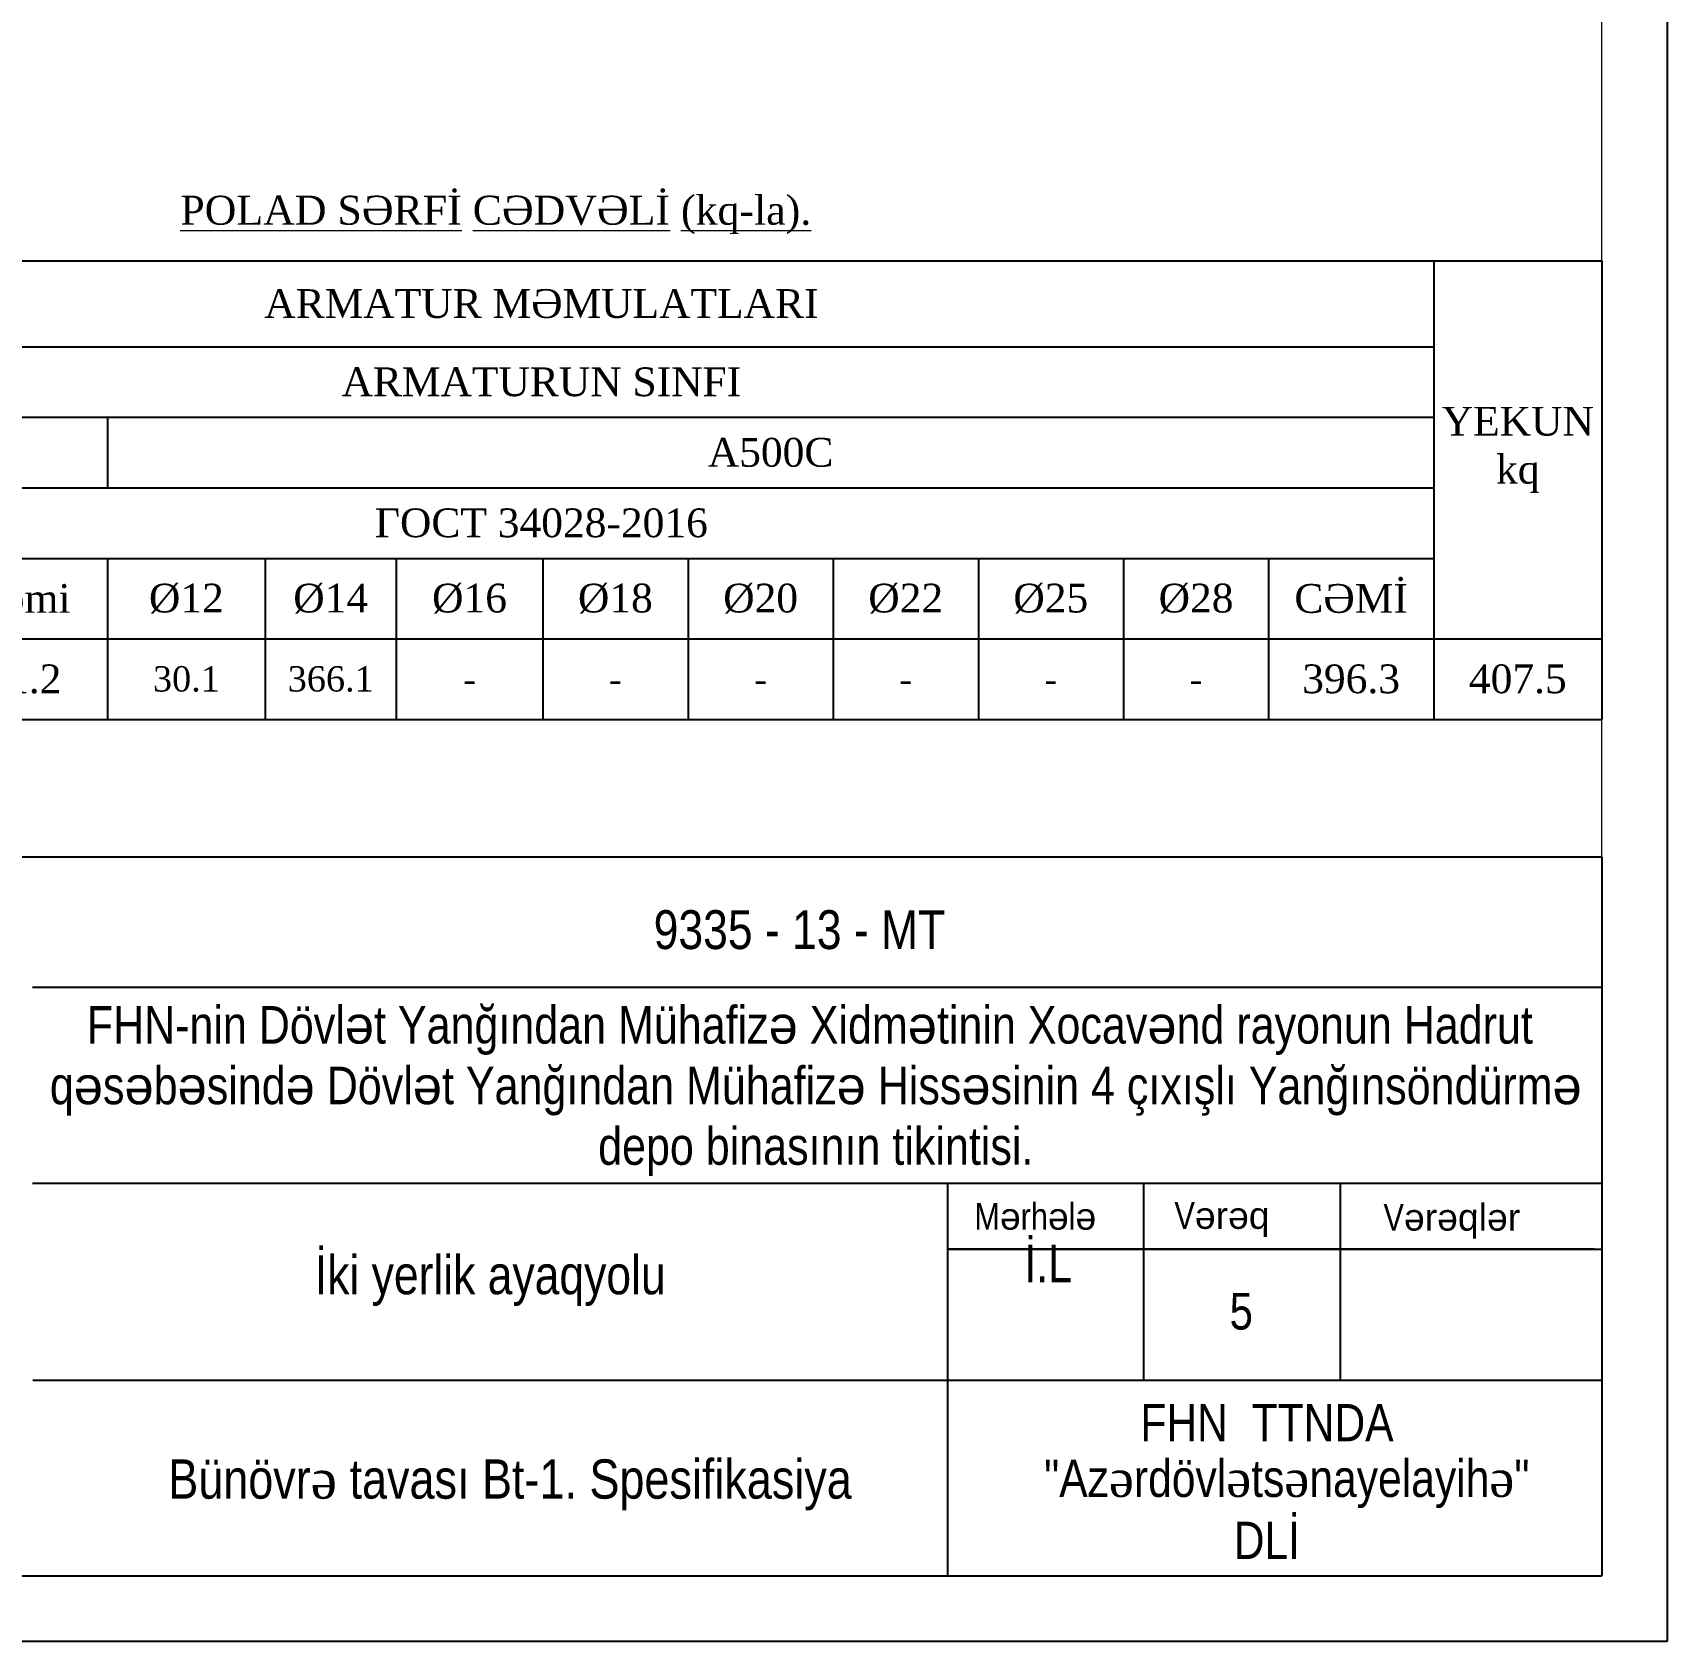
# Model space of a CAD drawing. Header units: millimetres. Extents: x 806395 to 2097197, y -233789 to 193681.
# Drawn here: x 2084703 to 2097197, y -113393 to -101098 of the extents above; entities that cross this region are included whole.
import ezdxf

# ---------------------------------------------------------------- set-up
doc = ezdxf.new("R2010")
doc.units = ezdxf.units.MM
doc.linetypes.add('0', pattern=[0])
for name, color, linetype, lineweight in [('0_Ном._пера__7', 7, 'Continuous', 60), ('KON cedvel', 7, '0', 15), ('перегородка', 130, 'Continuous', 5), ('перегородка_Ном._пера__1', 7, 'Continuous', 15)]:
    doc.layers.add(name, color=color, linetype=linetype, lineweight=lineweight)
doc.styles.get("Standard").update_dxf_attribs({"font": 'times.ttf'})
doc.styles.add('style6', font='ARIALN.TTF', dxfattribs={"height": 300})
doc.styles.add('Times New  Roman', font='times.ttf')
doc.styles.add('Times New Roman', font='times.ttf')

# ---------------------------------------------------------------- blocks, each defined once
blk = doc.blocks.new('*T145')
at = {"layer": 'KON cedvel', "color": 0, "linetype": 'ByBlock', "lineweight": -2, "transparency": 16777216}
for p, q in [((0, 0), (18499, 0)), ((0, 0), (0, -3505)), ((3573, 0), (3573, -3505)), ((17213, 0), (17213, -3505)), ((18499, 0), (18499, -3505)), ((3573, -656), (17213, -656)), ((3573, -1196), (17213, -1196)), ((7077, -1196), (7077, -1735)), ((3573, -1735), (17213, -1735)), ((3573, -2274), (17213, -2274)), ((4682, -2274), (4682, -3505)), ((5791, -2274), (5791, -3505)), ((7077, -2274), (7077, -3505)), ((8283, -2274), (8283, -3505)), ((9284, -2274), (9284, -3505)), ((10405, -2274), (10405, -3505)), ((11514, -2274), (11514, -3505)), ((12623, -2274), (12623, -3505)), ((13733, -2274), (13733, -3505)), ((14842, -2274), (14842, -3505)), ((15951, -2274), (15951, -3505)), ((0, -2889), (18499, -2889)), ((0, -3505), (18499, -3505))]:
    blk.add_line(p, q, dxfattribs=at)
at = {"layer": 'KON cedvel', "color": 0, "lineweight": 15, "transparency": 16777216, "attachment_point": 5, "style": 'Times New  Roman'}
for s, insert, char_height, width in [('ARMATUR MƏMULATLARI', (10393, -328), 219.94, 13631.99), ('ARMATURUN SINFI', (10393, -926), 219.94, 13631.99), ('YEKUN                  kq', (17856, -1445), 219.94, 1276.5), ('ELEMENTIN   MARKASI', (1786, -1445), 219.94, 3563.89), ('{\\fTimes New Roman|b0|i0|c238|p18;A-l ( A-240 )}', (5325, -1465), 219.94, 3495.18), ('{\\fTimes New Roman|b0|i0|c238|p18;A}500C', (12145, -1465), 219.94, 10128.01), ('ГОСТ {\\fTimes New Roman|b0|i0|c238|p18;34028}-20{\\fTimes New Roman|b0|i0|c238|p18;1}6', (10393, -2004), 219.94, 13631.99), ('{\\fTimes New Roman|b0|i0|c238|p18;%%C}8', (4127, -2582), 219.94, 1100.54), ('{\\fTimes New Roman|b0|i0|c238|p18;%%C}10', (5237, -2582), 219.94, 1100.54), ('{\\fTimes New Roman|b0|i0|c238|p18;Cəmi}', (6434, -2582), 219.94, 1276.5), ('{\\fTimes New Roman|b0|i0|c238|p18;%%C}1{\\fTimes New Roman|b0|i0|c238|p18;2}', (7680, -2582), 219.94, 1197.1), ('{\\fTimes New Roman|b0|i0|c238|p18;%%C}1{\\fTimes New Roman|b0|i0|c238|p18;4}', (8783, -2582), 219.94, 992.37), ('{\\fTimes New Roman|b0|i0|c238|p18;%%C16}', (9844, -2582), 219.94, 1112.16), ('{\\fTimes New Roman|b0|i0|c238|p18;%%C18}', (10959, -2582), 219.94, 1100.54), ('{\\fTimes New Roman|b0|i0|c238|p18;%%C20}', (12069, -2582), 219.94, 1100.54), ('{\\fTimes New Roman|b0|i0|c238|p18;%%C22}', (13178, -2582), 219.94, 1100.54), ('{\\fTimes New Roman|b0|i0|c238|p18;%%C25}', (14287, -2582), 219.94, 1100.54), ('{\\fTimes New Roman|b0|i0|c238|p18;%%C28}', (15397, -2582), 219.94, 1100.54), ('CƏ{\\fTimes New Roman|b0|i0|c238|p18;Mİ}', (16582, -2582), 219.94, 1253.27), ('{\\C1;11.2}', (5237, -3197), 219.9, 1102.45), ('{\\C1;11.2}', (6434, -3197), 219.9, 1278.4), ('{\\C1;30.1}', (7680, -3197), 193.5, 1197.1), ('{\\C1;366.1}', (8783, -3197), 193.55, 992.37), ('{\\C1;396.3}', (16582, -3197), 219.94, 1253.27), ('{\\C1;407.5}', (17856, -3197), 219.94, 1276.5), ('{\\fTimes New Roman|b0|i0|c238|p18;\\C1;-}', (4127, -3197), 193.55, 1100.54), ('{\\fTimes New Roman|b0|i0|c238|p18;\\C1;-}', (9844, -3197), 193.55, 1112.16), ('{\\fTimes New Roman|b0|i0|c238|p18;\\C1;-}', (10959, -3197), 193.55, 1100.54), ('{\\fTimes New Roman|b0|i0|c238|p18;\\C1;-}', (12069, -3197), 193.55, 1100.54), ('{\\fTimes New Roman|b0|i0|c238|p18;\\C1;-}', (13178, -3197), 193.55, 1100.54), ('{\\fTimes New Roman|b0|i0|c238|p18;\\C1;-}', (14287, -3197), 193.55, 1100.54), ('{\\fTimes New Roman|b0|i0|c238|p18;\\C1;-}', (15397, -3197), 193.55, 1100.54)]:
    blk.add_mtext(s, dxfattribs=dict(at, insert=insert, char_height=char_height, width=width))
at = {"layer": 'KON cedvel', "color": 0, "lineweight": 15, "transparency": 16777216, "insert": (1786, -3197), "char_height": 219.94, "width": 3563.89, "attachment_point": 5}
blk.add_mtext('{\\fTimes New Roman|b0|i1|c238|p18;\\C256;Bünəvrə tavası  Bt-1}', dxfattribs=at)
blk = doc.blocks.new('ntnntyht')
at = {"lineweight": 25}
blk.add_line((2003567, -20955), (2003567, -50629), dxfattribs=at)
at = {"lineweight": 5, "ltscale": 15}
for p, q in [((2003045, -50106), (2003045, -21477)), ((2003045, -44361), (2003045, -44361))]:
    blk.add_line(p, q, dxfattribs=at)
at = {"lineweight": 25, "ltscale": 15}
for p, q in [((1983715, -44361), (2003045, -44361)), ((2003045, -44361), (2003045, -50106)), ((1990507, -45402), (2003046, -45402)), ((1990507, -46969), (2003044, -46969)), ((1997821, -50106), (1997821, -46964)), ((1999383, -46975), (1999383, -48543)), ((2000954, -46972), (2000954, -48538)), ((2002983, -47496), (1997821, -47496)), ((1997821, -47496), (2003045, -47496)), ((1990511, -48542), (2003038, -48542))]:
    blk.add_line(p, q, dxfattribs=at)
at = {"color": 1, "lineweight": 25, "ltscale": 15}
blk.add_line((1963654, -50106), (2003045, -50106), dxfattribs=at)
at = {"color": 1, "lineweight": 25}
blk.add_line((2003567, -50629), (1961564, -50629), dxfattribs=at)
at = {"lineweight": 25, "attachment_point": 1}
for s, insert, char_height, width, style in [('M{\\fArial|b0|i0|c0|p34;ə}rh{\\fArial|b0|i0|c0|p34;ə}l{\\fArial|b0|i0|c0|p34;ə}', (1998032, -47127), 213.61, 6455.66, 'style6'), ('V{\\fArial|b0|i0|c0|p34;ə\\fArial|b0|i0|c238|p34;r\\fArial|b0|i0|c0|p34;ə\\fArial|b0|i0|c238|p34;q}', (1999630, -47120), 213.61, 6455.66, 'style6'), ('V{\\fArial|b0|i0|c0|p34;ə\\fArial|b0|i0|c238|p34;r\\fArial|b0|i0|c0|p34;ə\\fArial|b0|i0|c238|p34;ql\\fArial|b0|i0|c0|p34;ə\\fArial|b0|i0|c238|p34;r}', (2001300, -47134), 213.615, 6455.66, 'style6'), ('{\\fArial Narrow|b0|i0|c238|p34;\\H0.40576x;İ\\fArial Narrow|b0|i0|c0|p34;.L\\fTimes New Roman|b0|i0|c186|p18;\\H2.4645x;      }', (1998430, -47460), 739.355, 10555.18, 'Times New Roman')]:
    blk.add_mtext(s, dxfattribs=dict(at, insert=insert, char_height=char_height, width=width, style=style))
at = {"insert": (1992763, -47546), "char_height": 310, "attachment_point": 1, "style": 'style6'}
blk.add_mtext_dynamic_manual_height_columns('{\\fArial Narrow|b0|i0|c238|p34;İki} yerlik ayaqyolu', width=3216.28, gutter_width=1, heights=[0], dxfattribs=at)
at = {"color": 0, "ltscale": 15, "insert": (1998979, -48733), "char_height": 297.2, "attachment_point": 1, "style": 'style6'}
blk.add_mtext('  {\\fArial Narrow|b0|i0|c238|p34;  FHN  TTNDA}', dxfattribs=at)
at = {"layer": '0_Ном._пера__7', "linetype": 'Continuous', "insert": (1996717, -46233), "char_height": 300, "width": 13776.74, "attachment_point": 5, "line_spacing_factor": 0.967685, "style": 'style6'}
blk.add_mtext('{\\fArial Narrow|b0|i0|c238|p34;FHN-nin Dövl\\fArial|b0|i0|c238|p38;ə\\fArial Narrow|b0|i0|c238|p34;t Yanğından Mühafiz\\fArial|b0|i0|c238|p38;ə\\fArial Narrow|b0|i0|c238|p34; Xidm\\fArial|b0|i0|c238|p38;ə\\fArial Narrow|b0|i0|c238|p34;tinin} {\\fArial Narrow|b0|i0|c238|p34;Xocav\\fArial|b0|i0|c238|p38;ə\\fArial Narrow|b0|i0|c238|p34;nd rayonun Hadrut\\P q\\fArial|b0|i0|c238|p38;ə\\fArial Narrow|b0|i0|c238|p34;s\\fArial|b0|i0|c238|p38;ə\\fArial Narrow|b0|i0|c238|p34;b\\fArial|b0|i0|c238|p38;ə\\fArial Narrow|b0|i0|c238|p34;sind\\fArial|b0|i0|c238|p38;ə\\fArial Narrow|b0|i0|c238|p34; Dövl\\fArial|b0|i0|c238|p38;ə\\fArial Narrow|b0|i0|c238|p34;t Yanğından Mühafiz\\fArial|b0|i0|c238|p38;ə\\fArial Narrow|b0|i0|c238|p34; Hiss\\fArial|b0|i0|c238|p38;ə\\fArial Narrow|b0|i0|c238|p34;sinin 4 çıxışlı Yanğınsöndürm\\fArial|b0|i0|c238|p38;ə\\P\\fArial Narrow|b0|i0|c238|p34; depo binasının tikintisi}.', dxfattribs=at)
at = {"layer": 'перегородка', "color": 0, "ltscale": 15, "insert": (1998589, -49178), "char_height": 297.203, "width": 9088.68, "attachment_point": 1, "style": 'style6'}
blk.add_mtext('"{\\fArial Narrow|b0|i0|c238|p34;Az\\fTimes New Roman|b0|i0|c238|p18;ə\\fArial Narrow|b0|i0|c238|p34;rdövl\\fTimes New Roman|b0|i0|c238|p18;ə\\fArial Narrow|b0|i0|c238|p34;ts\\fTimes New Roman|b0|i0|c238|p18;ə\\fArial Narrow|b0|i0|c238|p34;nayelayih\\fTimes New Roman|b0|i0|c238|p18;ə\\fArial Narrow|b0|i0|c238|p34;"\\P              }  {\\fArial Narrow|b0|i0|c238|p34;DLİ}', dxfattribs=at)
at = {"layer": 'перегородка_Ном._пера__1', "linetype": 'Continuous', "insert": (1995470, -44788), "char_height": 310, "attachment_point": 1, "style": 'style6'}
blk.add_mtext('{\\fArial Narrow|b0|i0|c238|p34;9335} -{\\fArial Narrow|b0|i0|c238|p34; 13 }- MT', dxfattribs=at)

msp = doc.modelspace()

# ---------------------------------------------------------------- block references
at = {"color": 3, "xscale": 0.9567425659268776, "yscale": 0.9567425659268776, "zscale": 0.9567425659268776}
msp.add_blockref('ntnntyht', (180298.616, -64954.063), dxfattribs=at)
msp.add_blockref('*T145', (2078198.107, -102841.388))

# ---------------------------------------------------------------- texts
at = {"color": 7, "lineweight": 15, "insert": (2093851.439, -110729.218), "char_height": 279.96594, "attachment_point": 1, "style": 'style6'}
msp.add_mtext_dynamic_manual_height_columns('{\\fArial Narrow|b0|i0|c238|p34;5}', width=724.64453, gutter_width=12.024, heights=[0], dxfattribs=at)
at = {"color": 7, "lineweight": 5, "ltscale": 15, "insert": (2085739.751, -112002.191), "char_height": 299.955042, "width": 6634.99875, "attachment_point": 1, "style": 'style6'}
msp.add_mtext('{\\fArial Narrow|b0|i0|c238|p34;Bünövr\\fTimes New Roman|b0|i0|c238|p18;ə\\fArial Narrow|b0|i0|c238|p34; tavası Bt-1. Spesifikasiya}', dxfattribs=at)
at = {"layer": 'KON cedvel', "insert": (2088242.81, -102490.438), "char_height": 221.893372, "width": 13664.40415, "attachment_point": 5, "style": 'Times New  Roman'}
msp.add_mtext('{\\fTimes New Roman|b0|i0|c238|p18;\\LPOLAD S\\fTimes New Roman|b0|i0|c204|p18;Ə\\fTimes New Roman|b0|i0|c238|p18;RFİ C\\fTimes New Roman|b0|i0|c204|p18;Ə\\fTimes New Roman|b0|i0|c238|p18;DV\\fTimes New Roman|b0|i0|c204|p18;Ə\\fTimes New Roman|b0|i0|c238|p18;Lİ\\fTimes New Roman|b0|i0|c204|p18; (kq-la).\\fTimes New Roman|b0|i0|c238|p18; }', dxfattribs=at)

doc.saveas('drawing.dxf')
